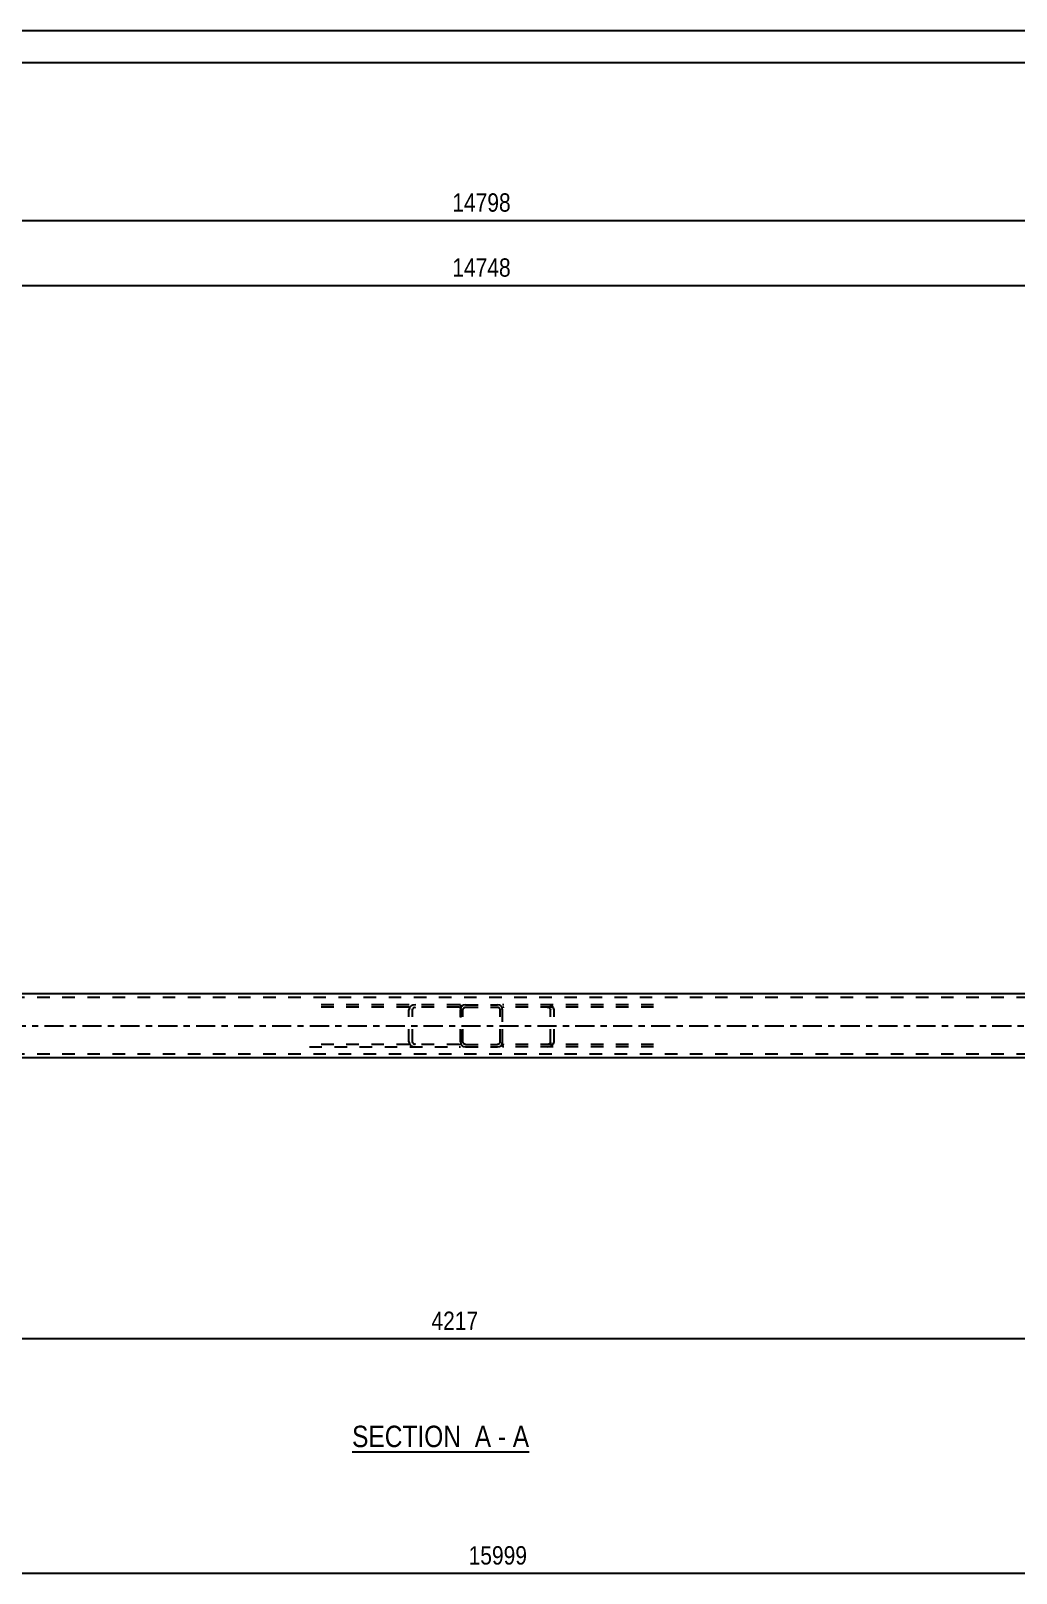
# Model space of a CAD drawing. Header units: millimetres. Extents: x -109 to 1080, y -501 to 340.
# Drawn here: x 247.7 to 401.5, y 98.8 to 339.5 of the extents above; entities that cross this region are included whole.
import ezdxf

# ---------------------------------------------------------------- set-up
doc = ezdxf.new("R2010")
doc.units = ezdxf.units.MM
doc.linetypes.add('DXK_LINE_DOT2', pattern=[3.9198, 1.9599, -1.9599])
doc.linetypes.add('DXK_LINE_DOT3', pattern=[5.9187, 2.979, -0.9799, 0.9799, -0.9799])
doc.styles.add('Arial Narrow', font='ARIALN.TTF', dxfattribs={"height": 0.2})

# ---------------------------------------------------------------- blocks, each defined once
blk = doc.blocks.new('Unknown-389666448-1162')
at = {"color": 5, "linetype": 'Continuous'}
for p, q in [((1079.83, 339.51), (-109.17, 339.51)), ((1074.83, 334.51), (-104.17, 334.51))]:
    blk.add_line(p, q, dxfattribs=at)
blk = doc.blocks.new('Unknown-389666448-12 - 2583')
at = {"color": 6, "linetype": 'Continuous'}
blk.add_line((297.82, 117.68), (325.46, 117.68), dxfattribs=at)
at = {"color": 0, "linetype": 'Continuous'}
blk.add_wipeout([(315.92, 118.43), (315.92, 121.93), (297.82, 121.93), (297.82, 118.43)], dxfattribs=at)
at = {"color": 7, "linetype": 'Continuous', "style": 'Arial Narrow'}
blk.add_text('SECTION ', height=3.34, dxfattribs=at).set_placement((297.82, 118.43))
at = {"color": 0, "linetype": 'Continuous'}
blk.add_wipeout([(319.53, 118.43), (319.53, 121.93), (316.97, 121.93), (316.97, 118.43)], dxfattribs=at)
blk.add_wipeout([(321.86, 118.43), (321.86, 121.93), (320.58, 121.93), (320.58, 118.43)], dxfattribs=at)
at = {"color": 7, "linetype": 'Continuous', "style": 'Arial Narrow'}
for s, p in [('A', (316.97, 118.43)), ('-', (320.58, 118.43))]:
    blk.add_text(s, height=3.34, dxfattribs=at).set_placement(p)
at = {"color": 0, "linetype": 'Continuous'}
blk.add_wipeout([(325.46, 118.43), (325.46, 121.93), (322.91, 121.93), (322.91, 118.43)], dxfattribs=at)
at = {"color": 7, "linetype": 'Continuous', "style": 'Arial Narrow'}
blk.add_text('A', height=3.34, dxfattribs=at).set_placement((322.91, 118.43))
blk = doc.blocks.new('Part-389666448-2663 - 2583')
at = {"color": 7, "linetype": 'DXK_LINE_DOT2'}
for p, q in [((314.79, 187), (314.73, 186.69)), ((314.73, 181.69), (314.73, 186.69)), ((315.13, 186.69), (315.16, 186.85)), ((315.13, 181.69), (315.13, 186.69)), ((315.53, 187.49), (315.22, 187.43)), ((315.38, 187.06), (315.53, 187.09)), ((315.53, 187.49), (320.53, 187.49)), ((315.53, 187.09), (320.53, 187.09)), ((320.83, 187.43), (320.53, 187.49)), ((320.53, 187.09), (320.68, 187.06)), ((320.9, 186.85), (320.93, 186.69)), ((320.93, 181.69), (320.93, 186.69)), ((321.33, 186.69), (321.27, 187)), ((321.33, 181.69), (321.33, 186.69)), ((314.73, 181.69), (314.79, 181.39)), ((315.16, 181.54), (315.13, 181.69)), ((315.22, 180.96), (315.53, 180.89)), ((315.53, 181.29), (315.38, 181.32)), ((315.53, 181.29), (320.53, 181.29)), ((315.53, 180.89), (320.53, 180.89)), ((320.68, 181.32), (320.53, 181.29)), ((320.53, 180.89), (320.83, 180.96)), ((320.93, 181.69), (320.9, 181.54)), ((321.27, 181.39), (321.33, 181.69))]:
    blk.add_line(p, q, dxfattribs=at)
for centre, radius, start, end in [((315.53, 186.69), 0.8, 112.5, 157.5), ((315.53, 186.69), 0.4, 112.5, 157.5), ((320.53, 186.69), 0.4, 22.5, 67.5), ((320.53, 186.69), 0.8, 22.5, 67.5), ((315.53, 181.69), 0.8, 202.5, 247.5), ((315.53, 181.69), 0.4, 202.5, 247.5), ((320.53, 181.69), 0.4, 292.5, 337.5), ((320.53, 181.69), 0.8, 292.5, 337.5)]:
    blk.add_arc(centre, radius, start, end, dxfattribs=at)
blk = doc.blocks.new('Part-389666448-2682 - 2583')
at = {"color": 7, "linetype": 'DXK_LINE_DOT2'}
for p, q in [((314.56, 187.49), (291.16, 187.49)), ((314.56, 187.09), (291.16, 187.09)), ((306.78, 187), (306.7, 186.69)), ((306.7, 181.69), (306.7, 186.69)), ((307.24, 186.69), (307.28, 186.85)), ((307.24, 181.69), (307.24, 186.69)), ((307.78, 187.49), (307.37, 187.43)), ((307.58, 187.06), (307.78, 187.09)), ((314.73, 187.47), (314.56, 187.49)), ((314.56, 187.09), (314.73, 187.07)), ((314.73, 187.47), (314.73, 180.92)), ((314.56, 181.29), (291.16, 181.29)), ((291.16, 180.89), (314.56, 180.89)), ((306.7, 181.69), (306.78, 181.39)), ((307.28, 181.54), (307.24, 181.69)), ((307.37, 180.96), (307.78, 180.89)), ((307.78, 181.29), (307.58, 181.32)), ((314.56, 181.29), (314.73, 181.32)), ((314.56, 180.89), (314.73, 180.92))]:
    blk.add_line(p, q, dxfattribs=at)
for centre, radius, start, end in [((307.62, 186.48), 0.991, 104.8339, 148.0221), ((307.7, 186.59), 0.495, 104.8339, 148.0221), ((307.62, 181.91), 0.991, 211.9779, 255.1661), ((307.7, 181.8), 0.495, 211.9779, 255.1661)]:
    blk.add_arc(centre, radius, start, end, dxfattribs=at)
blk = doc.blocks.new('Part-389666448-2629 - 2583')
at = {"color": 7, "linetype": 'DXK_LINE_DOT2'}
for p, q in [((623, 188.59), (13.06, 188.59)), ((623, 179.79), (13.06, 179.79))]:
    blk.add_line(p, q, dxfattribs=at)
at = {"color": 2, "linetype": 'Continuous'}
for p, q in [((461.36, 189.19), (174.69, 189.19)), ((419.29, 179.19), (216.76, 179.19))]:
    blk.add_line(p, q, dxfattribs=at)
at = {"color": 7, "linetype": 'DXK_LINE_DOT3'}
blk.add_line((13.06, 184.19), (623, 184.19), dxfattribs=at)
blk = doc.blocks.new('Part-389666448-2684 - 2583')
at = {"color": 7, "linetype": 'DXK_LINE_DOT2'}
for p, q in [((321.5, 187.49), (321.33, 187.47)), ((321.33, 180.92), (321.33, 187.47)), ((321.5, 187.09), (321.33, 187.07)), ((344.9, 187.49), (321.5, 187.49)), ((344.9, 187.09), (321.5, 187.09)), ((328.69, 187.43), (328.27, 187.49)), ((328.27, 187.09), (328.48, 187.06)), ((328.77, 186.85), (328.82, 186.69)), ((328.82, 181.69), (328.82, 186.69)), ((329.36, 186.69), (329.28, 187)), ((329.36, 181.69), (329.36, 186.69)), ((321.33, 181.32), (321.5, 181.29)), ((321.5, 180.89), (321.33, 180.92)), ((344.9, 181.29), (321.5, 181.29)), ((344.9, 180.89), (321.5, 180.89)), ((328.48, 181.32), (328.27, 181.29)), ((328.27, 180.89), (328.69, 180.96)), ((328.82, 181.69), (328.77, 181.54)), ((329.28, 181.39), (329.36, 181.69))]:
    blk.add_line(p, q, dxfattribs=at)
for centre, radius, start, end in [((328.35, 186.59), 0.495, 31.9779, 75.1661), ((328.43, 186.48), 0.991, 31.9779, 75.1661), ((328.35, 181.8), 0.495, 284.8339, 328.0221), ((328.43, 181.91), 0.991, 284.8339, 328.0221)]:
    blk.add_arc(centre, radius, start, end, dxfattribs=at)
blk = doc.blocks.new('StraightDimension-389666448-16417 - 1389')
at = {"color": 7, "linetype": 'Continuous'}
blk.add_line((-31.28, 98.75), (672.45, 98.75), dxfattribs=at)
at = {"color": 0}
blk.add_wipeout([(325.75, 99.5), (325.75, 103.7), (315.41, 103.7), (315.41, 99.5)], dxfattribs=at)
at = {"color": 3, "style": 'Arial Narrow'}
blk.add_text('15999', height=2.863, dxfattribs=at).set_placement((316.01, 100.1))
blk = doc.blocks.new('StraightDimension-389666448-2797 - 2583')
at = {"color": 7, "linetype": 'Continuous'}
blk.add_line((-3.04, 299.78), (639.1, 299.78), dxfattribs=at)
at = {"color": 0}
blk.add_wipeout([(323.2, 300.53), (323.2, 304.73), (312.86, 304.73), (312.86, 300.53)], dxfattribs=at)
at = {"color": 3, "style": 'Arial Narrow'}
blk.add_text('14748', height=2.863, dxfattribs=at).set_placement((313.46, 301.13))
blk = doc.blocks.new('StraightDimension-389666448-2839 - 2583')
at = {"color": 7, "linetype": 'Continuous'}
blk.add_line((-4.29, 309.93), (640.35, 309.93), dxfattribs=at)
at = {"color": 0}
blk.add_wipeout([(323.2, 310.68), (323.2, 314.88), (312.86, 314.88), (312.86, 310.68)], dxfattribs=at)
at = {"color": 3, "style": 'Arial Narrow'}
blk.add_text('14798', height=2.863, dxfattribs=at).set_placement((313.46, 311.28))
blk = doc.blocks.new('StraightDimension-389666448-11887 - 2583')
at = {"color": 7, "linetype": 'Continuous'}
for p, q in [((208.44, 177.62), (208.44, 126.75)), ((419.29, 177.62), (419.29, 126.75)), ((209.94, 135.97), (206.94, 134.77)), ((208.44, 135.37), (419.29, 135.37)), ((417.79, 134.77), (420.79, 135.97))]:
    blk.add_line(p, q, dxfattribs=at)
at = {"color": 0}
blk.add_wipeout([(318.12, 136.12), (318.12, 140.32), (309.61, 140.32), (309.61, 136.12)], dxfattribs=at)
at = {"color": 0, "linetype": 'Continuous'}
blk.add_wipeout([(418.69, 134.67), (414.49, 134.67), (414.49, 126.15), (418.69, 126.15)], dxfattribs=at)
at = {"color": 3, "style": 'Arial Narrow'}
blk.add_text('4217', height=2.863, dxfattribs=at).set_placement((310.21, 136.72))
at = {"color": 3, "linetype": 'Continuous', "style": 'Arial Narrow'}
blk.add_text('9399', height=2.863, rotation=90.0002, dxfattribs=at).set_placement((418.09, 126.75))

msp = doc.modelspace()

# ---------------------------------------------------------------- block references
for name in ['Unknown-389666448-1162', 'Part-389666448-2629 - 2583', 'Part-389666448-2682 - 2583', 'Part-389666448-2663 - 2583', 'Part-389666448-2684 - 2583']:
    msp.add_blockref(name, (0, 0))

# ---------------------------------------------------------------- next in the draw order: block references
for name in ['StraightDimension-389666448-2797 - 2583', 'StraightDimension-389666448-11887 - 2583', 'Unknown-389666448-12 - 2583', 'StraightDimension-389666448-16417 - 1389']:
    msp.add_blockref(name, (0, 0))

# ---------------------------------------------------------------- next in the draw order: block references
msp.add_blockref('StraightDimension-389666448-2839 - 2583', (0, 0))

doc.saveas('drawing.dxf')
